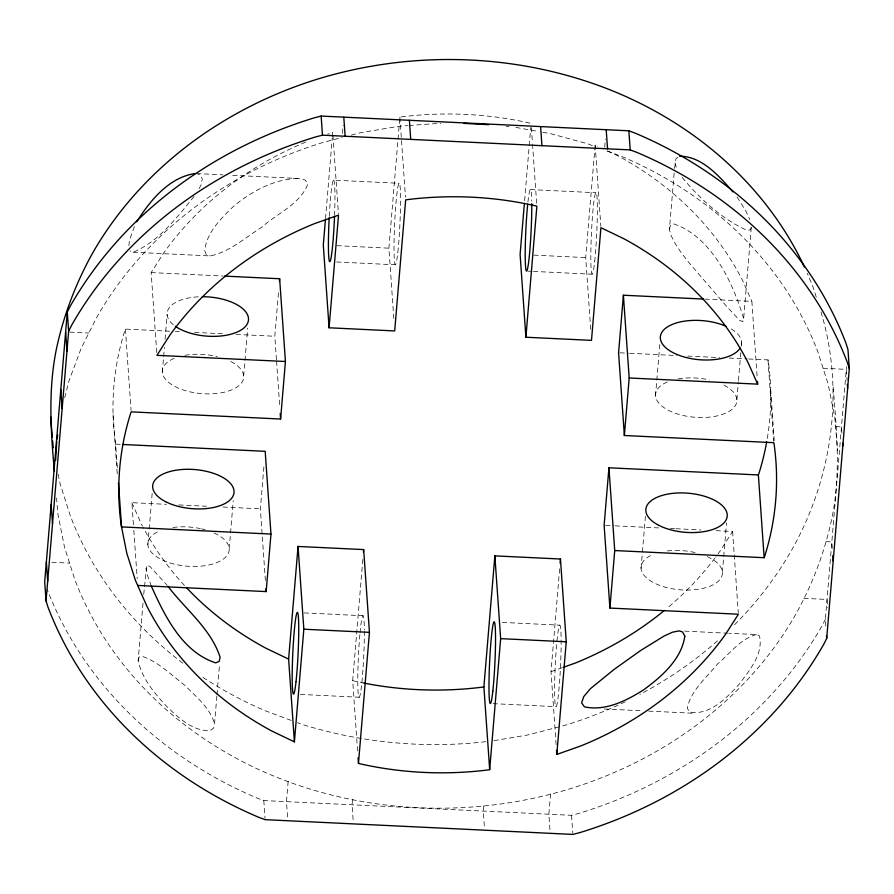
<?xml version="1.0" encoding="UTF-8"?>
<svg xmlns="http://www.w3.org/2000/svg" width="894" height="894" viewBox="0 0 894 894"><rect width="100%" height="100%" fill="white"/><g stroke="black" fill="none" stroke-linecap="round" stroke-linejoin="round"><path stroke-width="0.67" stroke-dasharray="4.47 3.35" d="M820.983 311.961C844.953 391.058 832.158 478.849 791.536 550.291A391.606 342.514 -4 0 1 734.432 624.895M833.141 387.102C836.773 430.606 840.841 474.669 831.979 517.849C824.916 551.531 812.646 583.86 795.984 613.943A391.606 342.514 -4 0 1 569.221 789.044C471.842 818.502 364.45 814.155 270.48 774.729A391.606 342.514 -4 0 1 74.738 579.379L64.491 547.139L57.909 514.106L56.545 498.07M216.862 696.113L214.538 723.861L213.577 728.174L210.023 730.599C193.272 731.404 178.834 718.15 167.457 707.165C154.919 693.867 142.202 679.082 138.157 660.755L143.018 602.712M143.71 594.421L146.761 565.153L150.002 566.528L167.044 585.212M147.879 544.681L152.237 492.639M162.328 372.116L164.395 347.464M165.077 339.251L167.144 314.599M216.985 694.727L219.533 664.208M229.222 548.581L233.233 500.64M243.671 376.016L247.694 328.076M265.384 580.552L260.366 508.831L264.155 463.64M276.458 359.712L274.816 336.267L278.604 291.075M325.517 218.605L332.266 137.944M332.389 136.547L332.736 132.379L327.629 134.189M288.17 781.3L286.46 801.65L287.7 819.385M342.424 133.429L343.106 125.283M357.6 750.96L352.683 680.613L362.852 559.242M393.818 318.521L388.901 248.174L399.875 117.159L401.518 116.879A329.081 287.823 -4 0 1 529.494 123.014L531.081 123.439M352.504 799.594L352.068 804.801L353.309 822.536M524.61 200.681L529.114 146.884M529.226 145.51L530.734 127.585M483.71 805.885L483.274 811.081L484.414 827.453M556.135 744.78L551.028 671.673L559.879 565.98M590.722 329.338L585.704 257.606L595.147 144.951L597.65 146.158M550.581 793.872L548.871 814.233L550.112 831.968M604.724 147.365L605.406 139.218M641.054 568.316L642.317 553.252M642.428 551.889L645.535 514.91M655.514 395.751L659.873 343.709M751.284 227.434L743.64 318.644L742.78 321.661L739.55 320.287L726.856 306.642L689.632 263.451L681.552 253.225L675.238 243.682L671.103 235.614L669.427 229.546L674.422 169.894M674.545 168.497L675.976 158.64L679.529 156.215M722.408 572.216L726.531 522.912M736.857 399.652L738.343 381.85M738.466 380.475L740.869 351.722M741.327 346.235L741.674 342.134M825.844 626.124L825.363 619.296L846.517 366.708M128.904 245.727L129.362 240.698L134.726 225.523M669.427 229.546L670.388 225.4L673.852 223.947C711.602 236.765 733.158 282.951 743.64 318.644M138.157 660.755L139.073 657.056L142.47 656.419C158.786 662.197 171.089 674.802 184.589 685.117C195.853 696.594 210.112 707.702 214.538 723.861M751.094 227.288L750.479 229.758L747.082 230.395C720.922 218.505 699.086 197.932 680.904 175.95M64.726 397.674L69.095 380.565L81.13 348.436L96.686 317.426A391.606 342.514 -4 0 1 323.438 142.325L342.089 137.497M169.67 331.227L125.395 329.104L124.869 330.501A329.081 287.823 -4 0 0 115.471 442.72L117.494 468.97M825.363 619.296L822.424 625.163A421.23 368.417 -4 0 1 578.519 813.506L571.523 815.317L263.808 800.566L257.17 798.096A421.23 368.417 -4 0 1 47.125 589.235M199.105 188.612L201.005 185.136L202.279 178.889L200.301 174.922L197.742 174.218M156.752 352.582L151.164 272.592L163.96 252.589A329.081 287.823 -4 0 1 308.497 140.961M716.027 530.667L732.599 531.461L719.804 551.464A329.081 287.823 -4 0 1 715.815 556.917M194.099 196.423C176.889 217.465 158.841 241.581 133.15 252.231L130.077 250.912M551.028 671.673L562.505 667.606M756.402 634.584C740.198 638.819 730.04 653.603 717.681 663.84C706.606 677.451 691.163 690.134 687.262 707.925L689.252 711.881C709.221 716.206 726.666 697.99 739.081 684.323C749.206 670.779 763.644 654.039 759.464 635.902L756.402 634.584L728.811 633.265M351.275 135.117L360.461 132.737L398.299 126.356L407.63 125.607M133.15 252.231L210.403 255.93C229.859 251.795 245.202 237.58 261.707 227.277C277.039 213.398 300.194 204.257 307.882 183.952L305.111 179.951L297.702 178.431L229.814 175.179M493.969 740.668L527.762 734.969L564.773 725.392A391.606 342.514 -4 0 0 625.286 701.768M297.702 178.431C273.687 179.225 251.505 191.405 233.39 206.458C220.963 218.471 206.592 232.596 204.726 250.622L206.223 254.566L210.403 255.93M408.96 125.495L440.72 123.271M485.923 741.674C423.957 748.837 360.662 742.735 301.144 724.106L297.411 722.721M196.568 173.581L222.885 174.844M329.26 216.314A40.811 2.648 -87.3 0 1 333.574 180.152L399.182 183.292M530.388 189.584L595.985 192.724M336.971 245.682L388.901 248.174M533.774 255.114L585.704 257.606M336.613 261.976L395.383 264.792M527.952 271.15L532.053 271.351M533.427 271.418L592.186 274.234M151.164 272.592L222.997 276.034M704.897 299.132L751.876 301.379L757.173 377.246M175.202 331.495L179.348 331.685M194.568 332.423L225.009 333.875M236.083 334.412L274.816 336.267M619.955 352.806L628.259 353.208M629.644 353.275L676.691 355.533M687.754 356.058L719.581 357.589M729.258 358.047L747.25 358.907M748.636 358.975L768.002 359.902L768.292 361.332A329.081 287.823 -4 0 1 766.94 440.541M69.732 332.132L88.841 333.049M823.095 368.239L846.305 369.356L847.065 380.263M835.544 426.594L841.489 426.874L841.958 433.691M115.762 444.15L121.293 444.407M133.429 524.744L131.887 502.674L166.429 504.328M178.856 504.92L206.492 506.25M223.064 507.043L260.366 508.831M605.506 525.37L613.798 525.773M615.173 525.84L660.767 528.019M670.433 528.488L674.579 528.689M675.965 528.745L700.829 529.941M825.911 541.63L831.845 541.92L832.515 551.464M51.83 562.281L69.576 563.131M803.818 598.332L827.028 599.438L827.598 607.629M304.195 612.904L362.964 615.72M502.361 622.403L559.767 625.163M684.659 631.142L727.437 633.198M300.395 694.414L359.164 697.231M493.108 703.656L555.967 706.662M604.31 708.987L643.11 710.842M648.653 711.11L694.37 713.3M506.317 126.289L509.032 126.546M515.827 127.406L538.814 131.541M542.77 132.256L550.592 133.664L587.067 143.599L594.544 146.381M352.683 680.613L354.259 681.038A329.081 287.823 -4 0 0 363.769 683.05M607.026 151.008L622.19 156.651A391.606 342.514 -4 0 1 817.921 352.001L828.179 384.241L834.761 417.263L837.6 450.755M291.187 720.408L266.021 711.065A391.606 342.514 -4 0 1 201.184 676.21M607.696 150.974L617.743 155.791A329.081 287.823 -4 0 1 742.512 280.314L751.876 301.379M737.036 197.049L745.697 210.66L749.764 219.544M131.887 502.674L141.241 523.739A329.081 287.823 -4 0 0 142.504 526.175M151.377 586.263L147.476 575.367L145.912 568.159M816.256 297.087L813.473 288.337A391.606 342.514 -4 0 0 807.271 273.229M675.004 162.954L676.691 168.854M58.188 474.222L60.032 483.475L70.291 515.715A391.606 342.514 -4 0 0 182.991 663.281M770.673 389.482L774.338 441.893M768.002 359.902L773.69 441.29M732.599 531.461L738.288 612.848M595.147 144.951L600.835 226.338M531.371 127.585L532.433 142.749M532.522 144.135L536.769 204.827M571.523 815.317L572.763 833.052M399.875 117.159L405.474 197.149M332.926 135.139L338.424 213.755M276.559 361.098L279.643 405.228M263.808 800.566L265.049 818.301M125.395 329.104L131.083 410.48M133.821 530.265L137.195 578.541M113.091 414.57L117.326 475.262M717.469 640.864A391.606 342.514 -4 0 1 639.836 694.426M714.999 558.001A329.081 287.823 -4 0 1 666.611 608.624M184.477 585.514A329.081 287.823 -4 0 1 143.141 527.382M333.574 180.152A40.811 2.648 -87.3 0 1 334.591 214.851M707.221 556.582A40.811 19.601 4.8 0 1 712.809 584.955A40.811 19.601 4.8 0 1 654.687 583.223A40.811 19.601 4.8 0 1 651.994 554.939M667.36 550.95A40.811 19.601 4.8 0 1 697.264 553.095M731.27 328.981A40.811 19.601 4.8 0 1 741.16 345.944M556.951 641.076A40.811 2.648 -87.3 0 1 561.074 649.871A40.811 2.648 -87.3 0 1 555.655 706.439A40.811 2.648 -87.3 0 1 556.828 642.305M360.025 632.874A40.811 2.648 -87.3 0 1 364.339 629.711M364.35 631.086A40.811 2.648 -87.3 0 1 361.545 685.497A40.811 2.648 -87.3 0 1 357.879 688.022A40.811 2.648 -87.3 0 1 359.913 634.148M214.035 532.947A40.811 19.601 4.8 0 1 219.622 561.32A40.811 19.601 4.8 0 1 161.512 559.588A40.811 19.601 4.8 0 1 158.808 531.293M172.933 527.471A40.811 19.601 4.8 0 1 200.301 528.566M201.575 528.846A40.811 19.601 4.8 0 1 205.307 529.796M173.28 324.723A40.811 19.601 4.8 0 1 198.524 296.808M230.786 361.489A40.811 19.601 4.8 0 1 231.68 389.862A40.811 19.601 4.8 0 1 173.078 385.459A40.811 19.601 4.8 0 1 176.554 357.421M184.946 355.287A40.811 19.601 4.8 0 1 217.287 356.583M527.929 202.044A40.811 2.648 -87.3 0 1 531.729 200.994M723.972 385.124A40.811 19.601 4.8 0 1 724.866 413.497A40.811 19.601 4.8 0 1 666.254 409.094A40.811 19.601 4.8 0 1 669.74 381.056M678.133 378.922A40.811 19.601 4.8 0 1 709.21 379.916M397.841 252.343A40.811 2.648 -87.3 0 0 399.808 184.488A40.811 2.648 -87.3 0 0 394.198 235.312A40.811 2.648 -87.3 0 0 397.841 252.343M594.644 261.774A40.811 2.648 -87.3 0 0 596.611 193.92A40.811 2.648 -87.3 0 0 591.001 244.744A40.811 2.648 -87.3 0 0 594.644 261.774"/><path stroke-width="1.34" d="M54.389 470.926C50.645 430.64 48.198 389.829 56.233 349.856C63.295 316.185 75.565 283.856 92.227 253.762A391.606 342.514 -4 0 1 318.99 78.661C416.369 49.215 523.761 53.551 617.743 92.987A391.606 342.514 -4 0 1 804.444 267.015M55.629 460.432L56.747 441.625M67.296 312.073L44.7 581.882L46.041 600.98L47.974 607.071A421.23 368.417 -4 0 0 258.511 817.205L265.149 819.664L572.853 834.415L579.848 832.605A421.23 368.417 -4 0 0 823.765 644.261L826.704 638.394L849.3 368.585L847.959 349.487L846.026 343.397A421.23 368.417 -4 0 0 635.489 133.273L628.851 130.803L321.147 116.064L314.152 117.874A421.23 368.417 -4 0 0 70.235 306.217L67.296 312.073L68.637 331.171L46.041 600.98M279.409 281.487L279.643 278.749L224.383 276.101M137.676 585.436L266.155 591.593L270.971 534.064L265.183 451.314L122.679 444.474M766.706 441.871A329.081 287.823 -4 0 1 758.894 473.552L758.369 474.949L608.937 467.786L604.12 525.303L609.909 608.065L738.388 614.223L725.593 634.226A329.081 287.823 -4 0 1 581.044 745.842L556.817 754.435L566.248 641.78L560.46 559.018L494.863 555.878L500.651 638.64L489.677 769.656L488.035 769.935A329.081 287.823 -4 0 1 360.047 763.8L358.472 763.364L369.445 632.349L363.657 549.587L298.048 546.446L303.837 629.208L294.405 741.852L271.798 731.024A329.081 287.823 -4 0 1 147.029 606.501L135.407 580.329L126.792 553.23L121.26 525.471A329.081 287.823 -4 0 1 130.658 413.251L131.183 411.866L280.604 419.029L285.421 361.5L279.643 278.749M294.405 741.852L288.617 659.101L298.048 546.446M325.394 219.991L323.304 245.034L329.081 327.785L394.69 330.936L405.664 199.91L407.306 199.641A329.081 287.823 -4 0 1 535.282 205.776L536.869 206.201L525.895 337.228L591.493 340.368L600.924 227.713L623.531 238.553A329.081 287.823 -4 0 1 748.3 363.076L757.665 384.141L629.186 377.983L623.397 295.221L703.522 299.065M329.081 327.785L338.524 215.141L314.286 223.723A329.081 287.823 -4 0 0 169.748 335.339L156.942 355.343L285.421 361.5M363.422 552.347L363.657 549.587M489.677 769.656L483.889 686.894L494.863 555.878M524.376 203.43L520.107 254.466L525.895 337.228M560.113 563.198L560.46 559.018M623.397 295.221L618.581 352.739L624.358 435.501L773.791 442.664L774.081 444.094A329.081 287.823 -4 0 1 764.672 556.314L764.158 557.711L614.726 550.548L608.937 467.786M609.909 608.065L614.726 550.548M624.358 435.501L629.186 377.983M57.127 438.954L57.685 434.931M68.637 331.171L71.576 325.315A421.23 368.417 -4 0 1 315.481 136.972L322.477 135.162L630.192 149.901L636.83 152.371A421.23 368.417 -4 0 1 847.367 362.495L849.3 368.585M136.704 221.79C150.125 200.658 168.821 177.37 195.183 173.514M563.779 667.147L575.255 663.08A329.081 287.823 -4 0 0 664.454 610.401M483.889 686.894L482.246 687.173A329.081 287.823 -4 0 1 363.769 683.05M679.529 156.215C702.014 156.115 719.312 176.386 733.002 191.931M464.031 123.383L488.616 124.679M270.971 534.064L121.55 526.912L118.455 482.771M303.837 629.208L369.445 632.349M500.651 638.64L566.248 641.78M288.617 659.101L266.01 648.262A329.081 287.823 -4 0 1 186.321 587.492M167.916 586.229C185.494 609.451 210.962 628.784 220.114 657.269L219.164 661.415L215.7 662.856C182.342 652.095 164.842 616.189 151.377 586.263M50.623 416.95L52.321 437.099M52.668 441.122L53.227 447.782M847.356 384.364L847.635 388.454M842.629 443.245L842.818 445.972M832.806 555.554L833.186 561.019M826.514 635.668L826.704 638.394M757.464 381.38L757.665 384.141M758.369 474.949L764.158 557.711M628.851 130.803L630.192 149.901M606.199 129.719L607.54 148.817M540.602 126.579L541.932 145.677M556.526 750.301L556.817 754.435M409.396 120.288L410.726 139.386M343.799 117.148L345.129 136.246M321.147 116.064L322.477 135.162M358.081 757.855L358.472 763.364M280.224 413.509L280.604 419.029M265.965 588.833L266.155 591.593M65.631 331.931L66.972 351.029M60.814 389.46L62.155 408.558M51.181 504.495L52.511 523.593M46.365 562.024L47.695 581.122M334.535 216.18A40.811 2.648 -87.3 0 1 329.785 261.651A40.811 2.648 -87.3 0 1 329.193 217.644M740.109 348.124A40.811 19.601 4.8 0 1 684.692 357.142A40.811 19.601 4.8 0 1 666.198 327.763A40.811 19.601 4.8 0 1 726.498 326.5M202.469 296.707A40.811 19.601 4.8 0 1 246.666 313.179A40.811 19.601 4.8 0 1 226.383 335.228A40.811 19.601 4.8 0 1 175.291 326.265M531.762 203.564A40.811 2.648 -87.3 0 1 528.935 259.584A40.811 2.648 -87.3 0 1 525.259 260.255A40.811 2.648 -87.3 0 1 527.683 204.301M684.815 636.193C681.541 659.236 661.683 676.635 643.814 689.699C626.482 700.773 605.45 711.356 584.43 706.863L581.659 702.863L583.715 696.649L590.465 688.648L614.033 669.472L641.054 650.229L664.052 636.059L672.523 632.181L679.149 630.885L682.625 631.991L684.815 636.193M658.766 525.326A40.811 19.601 4.8 0 0 726.196 519.738A40.811 19.601 4.8 0 0 674.691 493.175A40.811 19.601 4.8 0 0 658.766 525.326M492.829 691.062A40.811 2.648 -87.3 0 0 494.795 623.207A40.811 2.648 -87.3 0 0 489.174 674.031A40.811 2.648 -87.3 0 0 492.829 691.062M296.026 681.63A40.811 2.648 -87.3 0 0 297.993 613.776A40.811 2.648 -87.3 0 0 292.372 664.6A40.811 2.648 -87.3 0 0 296.026 681.63M165.58 501.679A40.811 19.601 4.8 0 0 233.01 496.103A40.811 19.601 4.8 0 0 181.504 469.54A40.811 19.601 4.8 0 0 165.58 501.679"/></g></svg>
